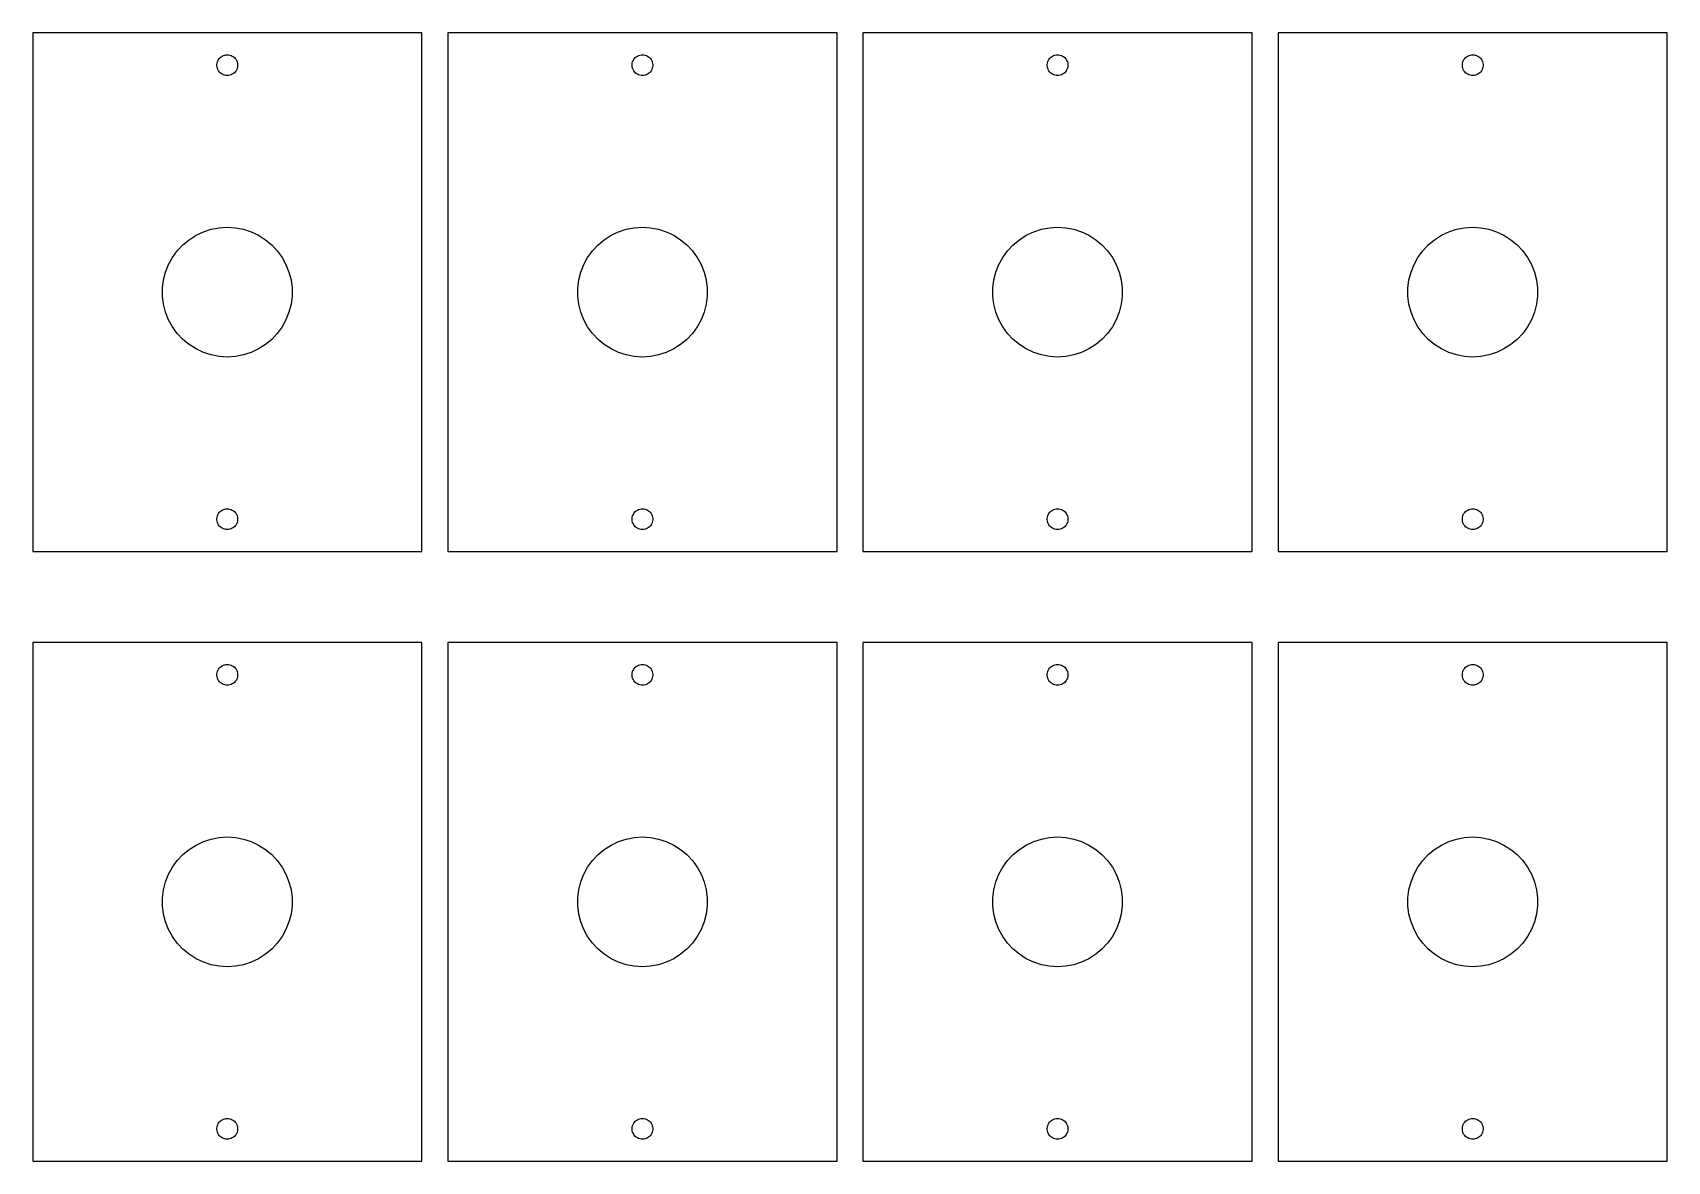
# Model space of a CAD drawing. Header units: metres. Extents: x -15 to 245, y -15 to 546.
# Drawn here: x 119.4 to 245.4, y 459.4 to 546.4 of the extents above; entities that cross this region are included whole.
import ezdxf

# ---------------------------------------------------------------- set-up
doc = ezdxf.new("R2010")
doc.units = ezdxf.units.M

msp = doc.modelspace()

# ---------------------------------------------------------------- linework, layer by layer
for p, q in [((149.4, 546.4), (119.4, 546.4)), ((119.4, 546.4), (119.4, 506.4)), ((149.4, 506.4), (149.4, 546.4)), ((181.4, 546.4), (151.4, 546.4)), ((151.4, 546.4), (151.4, 506.4)), ((181.4, 506.4), (181.4, 546.4)), ((213.4, 546.4), (183.4, 546.4)), ((183.4, 546.4), (183.4, 506.4)), ((213.4, 506.4), (213.4, 546.4)), ((245.4, 546.4), (215.4, 546.4)), ((215.4, 546.4), (215.4, 506.4)), ((245.4, 506.4), (245.4, 546.4)), ((133.676, 544.241), (133.725, 544.329)), ((133.725, 544.329), (133.784, 544.41)), ((133.784, 544.41), (133.852, 544.483)), ((133.852, 544.483), (133.93, 544.547)), ((133.93, 544.547), (134.015, 544.601)), ((134.015, 544.601), (134.105, 544.644)), ((134.105, 544.644), (134.201, 544.675)), ((134.201, 544.675), (134.3, 544.694)), ((134.3, 544.694), (134.4, 544.7)), ((134.4, 544.7), (134.5, 544.694)), ((134.5, 544.694), (134.599, 544.675)), ((134.599, 544.675), (134.694, 544.644)), ((134.694, 544.644), (134.785, 544.601)), ((134.785, 544.601), (134.87, 544.547)), ((134.87, 544.547), (134.948, 544.483)), ((134.948, 544.483), (135.016, 544.41)), ((135.016, 544.41), (135.075, 544.329)), ((135.075, 544.329), (135.124, 544.241)), ((165.676, 544.241), (165.725, 544.329)), ((165.725, 544.329), (165.784, 544.41)), ((165.784, 544.41), (165.852, 544.483)), ((165.852, 544.483), (165.93, 544.547)), ((165.93, 544.547), (166.015, 544.601)), ((166.015, 544.601), (166.105, 544.644)), ((166.105, 544.644), (166.201, 544.675)), ((166.201, 544.675), (166.3, 544.694)), ((166.3, 544.694), (166.4, 544.7)), ((166.4, 544.7), (166.5, 544.694)), ((166.5, 544.694), (166.599, 544.675)), ((166.599, 544.675), (166.694, 544.644)), ((166.694, 544.644), (166.785, 544.601)), ((166.785, 544.601), (166.87, 544.547)), ((166.87, 544.547), (166.948, 544.483)), ((166.948, 544.483), (167.016, 544.41)), ((167.016, 544.41), (167.075, 544.329)), ((167.075, 544.329), (167.124, 544.241)), ((197.676, 544.241), (197.725, 544.329)), ((197.725, 544.329), (197.784, 544.41)), ((197.784, 544.41), (197.852, 544.483)), ((197.852, 544.483), (197.93, 544.547)), ((197.93, 544.547), (198.015, 544.601)), ((198.015, 544.601), (198.105, 544.644)), ((198.105, 544.644), (198.201, 544.675)), ((198.201, 544.675), (198.3, 544.694)), ((198.3, 544.694), (198.4, 544.7)), ((198.4, 544.7), (198.5, 544.694)), ((198.5, 544.694), (198.599, 544.675)), ((198.599, 544.675), (198.694, 544.644)), ((198.694, 544.644), (198.785, 544.601)), ((198.785, 544.601), (198.87, 544.547)), ((198.87, 544.547), (198.948, 544.483)), ((198.948, 544.483), (199.016, 544.41)), ((199.016, 544.41), (199.075, 544.329)), ((199.075, 544.329), (199.124, 544.241)), ((229.676, 544.241), (229.725, 544.329)), ((229.725, 544.329), (229.784, 544.41)), ((229.784, 544.41), (229.852, 544.483)), ((229.852, 544.483), (229.93, 544.547)), ((229.93, 544.547), (230.015, 544.601)), ((230.015, 544.601), (230.105, 544.644)), ((230.105, 544.644), (230.201, 544.675)), ((230.201, 544.675), (230.3, 544.694)), ((230.3, 544.694), (230.4, 544.7)), ((230.4, 544.7), (230.5, 544.694)), ((230.5, 544.694), (230.599, 544.675)), ((230.599, 544.675), (230.694, 544.644)), ((230.694, 544.644), (230.785, 544.601)), ((230.785, 544.601), (230.87, 544.547)), ((230.87, 544.547), (230.948, 544.483)), ((230.948, 544.483), (231.016, 544.41)), ((231.016, 544.41), (231.075, 544.329)), ((231.075, 544.329), (231.124, 544.241)), ((133.602, 543.95), (133.614, 544.05)), ((133.602, 543.85), (133.602, 543.95)), ((133.614, 543.75), (133.602, 543.85)), ((133.614, 544.05), (133.639, 544.147)), ((133.639, 543.653), (133.614, 543.75)), ((133.639, 544.147), (133.676, 544.241)), ((133.676, 543.559), (133.639, 543.653)), ((133.725, 543.471), (133.676, 543.559)), ((133.784, 543.39), (133.725, 543.471)), ((133.852, 543.317), (133.784, 543.39)), ((133.93, 543.253), (133.852, 543.317)), ((134.015, 543.199), (133.93, 543.253)), ((134.105, 543.156), (134.015, 543.199)), ((134.201, 543.125), (134.105, 543.156)), ((134.3, 543.106), (134.201, 543.125)), ((134.4, 543.1), (134.3, 543.106)), ((134.5, 543.106), (134.4, 543.1)), ((134.599, 543.125), (134.5, 543.106)), ((134.694, 543.156), (134.599, 543.125)), ((134.785, 543.199), (134.694, 543.156)), ((134.87, 543.253), (134.785, 543.199)), ((134.948, 543.317), (134.87, 543.253)), ((135.016, 543.39), (134.948, 543.317)), ((135.075, 543.471), (135.016, 543.39)), ((135.124, 543.559), (135.075, 543.471)), ((135.124, 544.241), (135.161, 544.147)), ((135.161, 543.653), (135.124, 543.559)), ((135.161, 544.147), (135.186, 544.05)), ((135.186, 543.75), (135.161, 543.653)), ((135.186, 544.05), (135.198, 543.95)), ((135.198, 543.85), (135.186, 543.75)), ((135.198, 543.95), (135.198, 543.85)), ((165.602, 543.95), (165.614, 544.05)), ((165.602, 543.85), (165.602, 543.95)), ((165.614, 543.75), (165.602, 543.85)), ((165.614, 544.05), (165.639, 544.147)), ((165.639, 543.653), (165.614, 543.75)), ((165.639, 544.147), (165.676, 544.241)), ((165.676, 543.559), (165.639, 543.653)), ((165.725, 543.471), (165.676, 543.559)), ((165.784, 543.39), (165.725, 543.471)), ((165.852, 543.317), (165.784, 543.39)), ((165.93, 543.253), (165.852, 543.317)), ((166.015, 543.199), (165.93, 543.253)), ((166.105, 543.156), (166.015, 543.199)), ((166.201, 543.125), (166.105, 543.156)), ((166.3, 543.106), (166.201, 543.125)), ((166.4, 543.1), (166.3, 543.106)), ((166.5, 543.106), (166.4, 543.1)), ((166.599, 543.125), (166.5, 543.106)), ((166.694, 543.156), (166.599, 543.125)), ((166.785, 543.199), (166.694, 543.156)), ((166.87, 543.253), (166.785, 543.199)), ((166.948, 543.317), (166.87, 543.253)), ((167.016, 543.39), (166.948, 543.317)), ((167.075, 543.471), (167.016, 543.39)), ((167.124, 543.559), (167.075, 543.471)), ((167.124, 544.241), (167.161, 544.147)), ((167.161, 543.653), (167.124, 543.559)), ((167.161, 544.147), (167.186, 544.05)), ((167.186, 543.75), (167.161, 543.653)), ((167.186, 544.05), (167.198, 543.95)), ((167.198, 543.85), (167.186, 543.75)), ((167.198, 543.95), (167.198, 543.85)), ((197.602, 543.95), (197.614, 544.05)), ((197.602, 543.85), (197.602, 543.95)), ((197.614, 543.75), (197.602, 543.85)), ((197.614, 544.05), (197.639, 544.147)), ((197.639, 543.653), (197.614, 543.75)), ((197.639, 544.147), (197.676, 544.241)), ((197.676, 543.559), (197.639, 543.653)), ((197.725, 543.471), (197.676, 543.559)), ((197.784, 543.39), (197.725, 543.471)), ((197.852, 543.317), (197.784, 543.39)), ((197.93, 543.253), (197.852, 543.317)), ((198.015, 543.199), (197.93, 543.253)), ((198.105, 543.156), (198.015, 543.199)), ((198.201, 543.125), (198.105, 543.156)), ((198.3, 543.106), (198.201, 543.125)), ((198.4, 543.1), (198.3, 543.106)), ((198.5, 543.106), (198.4, 543.1)), ((198.599, 543.125), (198.5, 543.106)), ((198.694, 543.156), (198.599, 543.125)), ((198.785, 543.199), (198.694, 543.156)), ((198.87, 543.253), (198.785, 543.199)), ((198.948, 543.317), (198.87, 543.253)), ((199.016, 543.39), (198.948, 543.317)), ((199.075, 543.471), (199.016, 543.39)), ((199.124, 543.559), (199.075, 543.471)), ((199.124, 544.241), (199.161, 544.147)), ((199.161, 543.653), (199.124, 543.559)), ((199.161, 544.147), (199.186, 544.05)), ((199.186, 543.75), (199.161, 543.653)), ((199.186, 544.05), (199.198, 543.95)), ((199.198, 543.85), (199.186, 543.75)), ((199.198, 543.95), (199.198, 543.85)), ((229.602, 543.95), (229.614, 544.05)), ((229.602, 543.85), (229.602, 543.95)), ((229.614, 543.75), (229.602, 543.85)), ((229.614, 544.05), (229.639, 544.147)), ((229.639, 543.653), (229.614, 543.75)), ((229.639, 544.147), (229.676, 544.241)), ((229.676, 543.559), (229.639, 543.653)), ((229.725, 543.471), (229.676, 543.559)), ((229.784, 543.39), (229.725, 543.471)), ((229.852, 543.317), (229.784, 543.39)), ((229.93, 543.253), (229.852, 543.317)), ((230.015, 543.199), (229.93, 543.253)), ((230.105, 543.156), (230.015, 543.199)), ((230.201, 543.125), (230.105, 543.156)), ((230.3, 543.106), (230.201, 543.125)), ((230.4, 543.1), (230.3, 543.106)), ((230.5, 543.106), (230.4, 543.1)), ((230.599, 543.125), (230.5, 543.106)), ((230.694, 543.156), (230.599, 543.125)), ((230.785, 543.199), (230.694, 543.156)), ((230.87, 543.253), (230.785, 543.199)), ((230.948, 543.317), (230.87, 543.253)), ((231.016, 543.39), (230.948, 543.317)), ((231.075, 543.471), (231.016, 543.39)), ((231.124, 543.559), (231.075, 543.471)), ((231.124, 544.241), (231.161, 544.147)), ((231.161, 543.653), (231.124, 543.559)), ((231.161, 544.147), (231.186, 544.05)), ((231.186, 543.75), (231.161, 543.653)), ((231.186, 544.05), (231.198, 543.95)), ((231.198, 543.85), (231.186, 543.75)), ((231.198, 543.95), (231.198, 543.85)), ((131.461, 530.445), (131.991, 530.782)), ((131.991, 530.782), (132.559, 531.049)), ((132.559, 531.049), (133.157, 531.243)), ((133.157, 531.243), (133.773, 531.361)), ((133.773, 531.361), (134.4, 531.4)), ((134.4, 531.4), (135.027, 531.361)), ((135.027, 531.361), (135.643, 531.243)), ((135.643, 531.243), (136.241, 531.049)), ((136.241, 531.049), (136.809, 530.782)), ((136.809, 530.782), (137.339, 530.445)), ((163.461, 530.445), (163.991, 530.782)), ((163.991, 530.782), (164.559, 531.049)), ((164.559, 531.049), (165.157, 531.243)), ((165.157, 531.243), (165.773, 531.361)), ((165.773, 531.361), (166.4, 531.4)), ((166.4, 531.4), (167.027, 531.361)), ((167.027, 531.361), (167.643, 531.243)), ((167.643, 531.243), (168.241, 531.049)), ((168.241, 531.049), (168.809, 530.782)), ((168.809, 530.782), (169.339, 530.445)), ((195.461, 530.445), (195.991, 530.782)), ((195.991, 530.782), (196.559, 531.049)), ((196.559, 531.049), (197.157, 531.243)), ((197.157, 531.243), (197.773, 531.361)), ((197.773, 531.361), (198.4, 531.4)), ((198.4, 531.4), (199.027, 531.361)), ((199.027, 531.361), (199.643, 531.243)), ((199.643, 531.243), (200.241, 531.049)), ((200.241, 531.049), (200.809, 530.782)), ((200.809, 530.782), (201.339, 530.445)), ((227.461, 530.445), (227.991, 530.782)), ((227.991, 530.782), (228.559, 531.049)), ((228.559, 531.049), (229.157, 531.243)), ((229.157, 531.243), (229.773, 531.361)), ((229.773, 531.361), (230.4, 531.4)), ((230.4, 531.4), (231.027, 531.361)), ((231.027, 531.361), (231.643, 531.243)), ((231.643, 531.243), (232.241, 531.049)), ((232.241, 531.049), (232.809, 530.782)), ((232.809, 530.782), (233.339, 530.445)), ((130.178, 529.079), (130.547, 529.587)), ((130.547, 529.587), (130.977, 530.045)), ((130.977, 530.045), (131.461, 530.445)), ((137.339, 530.445), (137.823, 530.045)), ((137.823, 530.045), (138.253, 529.587)), ((138.253, 529.587), (138.622, 529.079)), ((162.178, 529.079), (162.547, 529.587)), ((162.547, 529.587), (162.977, 530.045)), ((162.977, 530.045), (163.461, 530.445)), ((169.339, 530.445), (169.823, 530.045)), ((169.823, 530.045), (170.253, 529.587)), ((170.253, 529.587), (170.622, 529.079)), ((194.178, 529.079), (194.547, 529.587)), ((194.547, 529.587), (194.977, 530.045)), ((194.977, 530.045), (195.461, 530.445)), ((201.339, 530.445), (201.823, 530.045)), ((201.823, 530.045), (202.253, 529.587)), ((202.253, 529.587), (202.622, 529.079)), ((226.178, 529.079), (226.547, 529.587)), ((226.547, 529.587), (226.977, 530.045)), ((226.977, 530.045), (227.461, 530.445)), ((233.339, 530.445), (233.823, 530.045)), ((233.823, 530.045), (234.253, 529.587)), ((234.253, 529.587), (234.622, 529.079)), ((129.489, 527.337), (129.645, 527.945)), ((129.645, 527.945), (129.876, 528.529)), ((129.876, 528.529), (130.178, 529.079)), ((138.622, 529.079), (138.924, 528.529)), ((138.924, 528.529), (139.155, 527.945)), ((139.155, 527.945), (139.311, 527.337)), ((161.489, 527.337), (161.645, 527.945)), ((161.645, 527.945), (161.876, 528.529)), ((161.876, 528.529), (162.178, 529.079)), ((170.622, 529.079), (170.924, 528.529)), ((170.924, 528.529), (171.155, 527.945)), ((171.155, 527.945), (171.311, 527.337)), ((193.489, 527.337), (193.645, 527.945)), ((193.645, 527.945), (193.876, 528.529)), ((193.876, 528.529), (194.178, 529.079)), ((202.622, 529.079), (202.924, 528.529)), ((202.924, 528.529), (203.155, 527.945)), ((203.155, 527.945), (203.311, 527.337)), ((225.489, 527.337), (225.645, 527.945)), ((225.645, 527.945), (225.876, 528.529)), ((225.876, 528.529), (226.178, 529.079)), ((234.622, 529.079), (234.924, 528.529)), ((234.924, 528.529), (235.155, 527.945)), ((235.155, 527.945), (235.311, 527.337)), ((129.41, 526.714), (129.489, 527.337)), ((129.41, 526.086), (129.41, 526.714)), ((139.311, 527.337), (139.39, 526.714)), ((139.39, 526.714), (139.39, 526.086)), ((161.41, 526.714), (161.489, 527.337)), ((161.41, 526.086), (161.41, 526.714)), ((171.311, 527.337), (171.39, 526.714)), ((171.39, 526.714), (171.39, 526.086)), ((193.41, 526.714), (193.489, 527.337)), ((193.41, 526.086), (193.41, 526.714)), ((203.311, 527.337), (203.39, 526.714)), ((203.39, 526.714), (203.39, 526.086)), ((225.41, 526.714), (225.489, 527.337)), ((225.41, 526.086), (225.41, 526.714)), ((235.311, 527.337), (235.39, 526.714)), ((235.39, 526.714), (235.39, 526.086)), ((129.489, 525.463), (129.41, 526.086)), ((129.645, 524.855), (129.489, 525.463)), ((139.311, 525.463), (139.155, 524.855)), ((139.39, 526.086), (139.311, 525.463)), ((161.489, 525.463), (161.41, 526.086)), ((161.645, 524.855), (161.489, 525.463)), ((171.311, 525.463), (171.155, 524.855)), ((171.39, 526.086), (171.311, 525.463)), ((193.489, 525.463), (193.41, 526.086)), ((193.645, 524.855), (193.489, 525.463)), ((203.311, 525.463), (203.155, 524.855)), ((203.39, 526.086), (203.311, 525.463)), ((225.489, 525.463), (225.41, 526.086)), ((225.645, 524.855), (225.489, 525.463)), ((235.311, 525.463), (235.155, 524.855)), ((235.39, 526.086), (235.311, 525.463)), ((129.876, 524.271), (129.645, 524.855)), ((130.178, 523.721), (129.876, 524.271)), ((138.924, 524.271), (138.622, 523.721)), ((139.155, 524.855), (138.924, 524.271)), ((161.876, 524.271), (161.645, 524.855)), ((162.178, 523.721), (161.876, 524.271)), ((170.924, 524.271), (170.622, 523.721)), ((171.155, 524.855), (170.924, 524.271)), ((193.876, 524.271), (193.645, 524.855)), ((194.178, 523.721), (193.876, 524.271)), ((202.924, 524.271), (202.622, 523.721)), ((203.155, 524.855), (202.924, 524.271)), ((225.876, 524.271), (225.645, 524.855)), ((226.178, 523.721), (225.876, 524.271)), ((234.924, 524.271), (234.622, 523.721)), ((235.155, 524.855), (234.924, 524.271)), ((130.547, 523.213), (130.178, 523.721)), ((130.977, 522.755), (130.547, 523.213)), ((138.253, 523.213), (137.823, 522.755)), ((138.622, 523.721), (138.253, 523.213)), ((162.547, 523.213), (162.178, 523.721)), ((162.977, 522.755), (162.547, 523.213)), ((170.253, 523.213), (169.823, 522.755)), ((170.622, 523.721), (170.253, 523.213)), ((194.547, 523.213), (194.178, 523.721)), ((194.977, 522.755), (194.547, 523.213)), ((202.253, 523.213), (201.823, 522.755)), ((202.622, 523.721), (202.253, 523.213)), ((226.547, 523.213), (226.178, 523.721)), ((226.977, 522.755), (226.547, 523.213)), ((234.253, 523.213), (233.823, 522.755)), ((234.622, 523.721), (234.253, 523.213)), ((131.461, 522.355), (130.977, 522.755)), ((131.991, 522.018), (131.461, 522.355)), ((132.559, 521.751), (131.991, 522.018)), ((133.157, 521.557), (132.559, 521.751)), ((136.241, 521.751), (135.643, 521.557)), ((136.809, 522.018), (136.241, 521.751)), ((137.339, 522.355), (136.809, 522.018)), ((137.823, 522.755), (137.339, 522.355)), ((163.461, 522.355), (162.977, 522.755)), ((163.991, 522.018), (163.461, 522.355)), ((164.559, 521.751), (163.991, 522.018)), ((165.157, 521.557), (164.559, 521.751)), ((168.241, 521.751), (167.643, 521.557)), ((168.809, 522.018), (168.241, 521.751)), ((169.339, 522.355), (168.809, 522.018)), ((169.823, 522.755), (169.339, 522.355)), ((195.461, 522.355), (194.977, 522.755)), ((195.991, 522.018), (195.461, 522.355)), ((196.559, 521.751), (195.991, 522.018)), ((197.157, 521.557), (196.559, 521.751)), ((200.241, 521.751), (199.643, 521.557)), ((200.809, 522.018), (200.241, 521.751)), ((201.339, 522.355), (200.809, 522.018)), ((201.823, 522.755), (201.339, 522.355)), ((227.461, 522.355), (226.977, 522.755)), ((227.991, 522.018), (227.461, 522.355)), ((228.559, 521.751), (227.991, 522.018)), ((229.157, 521.557), (228.559, 521.751)), ((232.241, 521.751), (231.643, 521.557)), ((232.809, 522.018), (232.241, 521.751)), ((233.339, 522.355), (232.809, 522.018)), ((233.823, 522.755), (233.339, 522.355)), ((133.773, 521.439), (133.157, 521.557)), ((134.4, 521.4), (133.773, 521.439)), ((135.027, 521.439), (134.4, 521.4)), ((135.643, 521.557), (135.027, 521.439)), ((165.773, 521.439), (165.157, 521.557)), ((166.4, 521.4), (165.773, 521.439)), ((167.027, 521.439), (166.4, 521.4)), ((167.643, 521.557), (167.027, 521.439)), ((197.773, 521.439), (197.157, 521.557)), ((198.4, 521.4), (197.773, 521.439)), ((199.027, 521.439), (198.4, 521.4)), ((199.643, 521.557), (199.027, 521.439)), ((229.773, 521.439), (229.157, 521.557)), ((230.4, 521.4), (229.773, 521.439)), ((231.027, 521.439), (230.4, 521.4)), ((231.643, 521.557), (231.027, 521.439)), ((133.602, 508.95), (133.614, 509.05)), ((133.614, 509.05), (133.639, 509.147)), ((133.639, 509.147), (133.676, 509.241)), ((133.676, 509.241), (133.725, 509.329)), ((133.725, 509.329), (133.784, 509.41)), ((133.784, 509.41), (133.852, 509.483)), ((133.852, 509.483), (133.93, 509.547)), ((133.93, 509.547), (134.015, 509.601)), ((134.015, 509.601), (134.105, 509.644)), ((134.105, 509.644), (134.201, 509.675)), ((134.201, 509.675), (134.3, 509.694)), ((134.3, 509.694), (134.4, 509.7)), ((134.4, 509.7), (134.5, 509.694)), ((134.5, 509.694), (134.599, 509.675)), ((134.599, 509.675), (134.694, 509.644)), ((134.694, 509.644), (134.785, 509.601)), ((134.785, 509.601), (134.87, 509.547)), ((134.87, 509.547), (134.948, 509.483)), ((134.948, 509.483), (135.016, 509.41)), ((135.016, 509.41), (135.075, 509.329)), ((135.075, 509.329), (135.124, 509.241)), ((135.124, 509.241), (135.161, 509.147)), ((135.161, 509.147), (135.186, 509.05)), ((135.186, 509.05), (135.198, 508.95)), ((165.602, 508.95), (165.614, 509.05)), ((165.614, 509.05), (165.639, 509.147)), ((165.639, 509.147), (165.676, 509.241)), ((165.676, 509.241), (165.725, 509.329)), ((165.725, 509.329), (165.784, 509.41)), ((165.784, 509.41), (165.852, 509.483)), ((165.852, 509.483), (165.93, 509.547)), ((165.93, 509.547), (166.015, 509.601)), ((166.015, 509.601), (166.105, 509.644)), ((166.105, 509.644), (166.201, 509.675)), ((166.201, 509.675), (166.3, 509.694)), ((166.3, 509.694), (166.4, 509.7)), ((166.4, 509.7), (166.5, 509.694)), ((166.5, 509.694), (166.599, 509.675)), ((166.599, 509.675), (166.694, 509.644)), ((166.694, 509.644), (166.785, 509.601)), ((166.785, 509.601), (166.87, 509.547)), ((166.87, 509.547), (166.948, 509.483)), ((166.948, 509.483), (167.016, 509.41)), ((167.016, 509.41), (167.075, 509.329)), ((167.075, 509.329), (167.124, 509.241)), ((167.124, 509.241), (167.161, 509.147)), ((167.161, 509.147), (167.186, 509.05)), ((167.186, 509.05), (167.198, 508.95)), ((197.602, 508.95), (197.614, 509.05)), ((197.614, 509.05), (197.639, 509.147)), ((197.639, 509.147), (197.676, 509.241)), ((197.676, 509.241), (197.725, 509.329)), ((197.725, 509.329), (197.784, 509.41)), ((197.784, 509.41), (197.852, 509.483)), ((197.852, 509.483), (197.93, 509.547)), ((197.93, 509.547), (198.015, 509.601)), ((198.015, 509.601), (198.105, 509.644)), ((198.105, 509.644), (198.201, 509.675)), ((198.201, 509.675), (198.3, 509.694)), ((198.3, 509.694), (198.4, 509.7)), ((198.4, 509.7), (198.5, 509.694)), ((198.5, 509.694), (198.599, 509.675)), ((198.599, 509.675), (198.694, 509.644)), ((198.694, 509.644), (198.785, 509.601)), ((198.785, 509.601), (198.87, 509.547)), ((198.87, 509.547), (198.948, 509.483)), ((198.948, 509.483), (199.016, 509.41)), ((199.016, 509.41), (199.075, 509.329)), ((199.075, 509.329), (199.124, 509.241)), ((199.124, 509.241), (199.161, 509.147)), ((199.161, 509.147), (199.186, 509.05)), ((199.186, 509.05), (199.198, 508.95)), ((229.602, 508.95), (229.614, 509.05)), ((229.614, 509.05), (229.639, 509.147)), ((229.639, 509.147), (229.676, 509.241)), ((229.676, 509.241), (229.725, 509.329)), ((229.725, 509.329), (229.784, 509.41)), ((229.784, 509.41), (229.852, 509.483)), ((229.852, 509.483), (229.93, 509.547)), ((229.93, 509.547), (230.015, 509.601)), ((230.015, 509.601), (230.105, 509.644)), ((230.105, 509.644), (230.201, 509.675)), ((230.201, 509.675), (230.3, 509.694)), ((230.3, 509.694), (230.4, 509.7)), ((230.4, 509.7), (230.5, 509.694)), ((230.5, 509.694), (230.599, 509.675)), ((230.599, 509.675), (230.694, 509.644)), ((230.694, 509.644), (230.785, 509.601)), ((230.785, 509.601), (230.87, 509.547)), ((230.87, 509.547), (230.948, 509.483)), ((230.948, 509.483), (231.016, 509.41)), ((231.016, 509.41), (231.075, 509.329)), ((231.075, 509.329), (231.124, 509.241)), ((231.124, 509.241), (231.161, 509.147)), ((231.161, 509.147), (231.186, 509.05)), ((231.186, 509.05), (231.198, 508.95)), ((133.602, 508.85), (133.602, 508.95)), ((133.614, 508.75), (133.602, 508.85)), ((133.639, 508.653), (133.614, 508.75)), ((133.676, 508.559), (133.639, 508.653)), ((133.725, 508.471), (133.676, 508.559)), ((133.784, 508.39), (133.725, 508.471)), ((133.852, 508.317), (133.784, 508.39)), ((133.93, 508.253), (133.852, 508.317)), ((134.015, 508.199), (133.93, 508.253)), ((134.105, 508.156), (134.015, 508.199)), ((134.201, 508.125), (134.105, 508.156)), ((134.3, 508.106), (134.201, 508.125)), ((134.4, 508.1), (134.3, 508.106)), ((134.5, 508.106), (134.4, 508.1)), ((134.599, 508.125), (134.5, 508.106)), ((134.694, 508.156), (134.599, 508.125)), ((134.785, 508.199), (134.694, 508.156)), ((134.87, 508.253), (134.785, 508.199)), ((134.948, 508.317), (134.87, 508.253)), ((135.016, 508.39), (134.948, 508.317)), ((135.075, 508.471), (135.016, 508.39)), ((135.124, 508.559), (135.075, 508.471)), ((135.161, 508.653), (135.124, 508.559)), ((135.186, 508.75), (135.161, 508.653)), ((135.198, 508.85), (135.186, 508.75)), ((135.198, 508.95), (135.198, 508.85)), ((165.602, 508.85), (165.602, 508.95)), ((165.614, 508.75), (165.602, 508.85)), ((165.639, 508.653), (165.614, 508.75)), ((165.676, 508.559), (165.639, 508.653)), ((165.725, 508.471), (165.676, 508.559)), ((165.784, 508.39), (165.725, 508.471)), ((165.852, 508.317), (165.784, 508.39)), ((165.93, 508.253), (165.852, 508.317)), ((166.015, 508.199), (165.93, 508.253)), ((166.105, 508.156), (166.015, 508.199)), ((166.201, 508.125), (166.105, 508.156)), ((166.3, 508.106), (166.201, 508.125)), ((166.4, 508.1), (166.3, 508.106)), ((166.5, 508.106), (166.4, 508.1)), ((166.599, 508.125), (166.5, 508.106)), ((166.694, 508.156), (166.599, 508.125)), ((166.785, 508.199), (166.694, 508.156)), ((166.87, 508.253), (166.785, 508.199)), ((166.948, 508.317), (166.87, 508.253)), ((167.016, 508.39), (166.948, 508.317)), ((167.075, 508.471), (167.016, 508.39)), ((167.124, 508.559), (167.075, 508.471)), ((167.161, 508.653), (167.124, 508.559)), ((167.186, 508.75), (167.161, 508.653)), ((167.198, 508.85), (167.186, 508.75)), ((167.198, 508.95), (167.198, 508.85)), ((197.602, 508.85), (197.602, 508.95)), ((197.614, 508.75), (197.602, 508.85)), ((197.639, 508.653), (197.614, 508.75)), ((197.676, 508.559), (197.639, 508.653)), ((197.725, 508.471), (197.676, 508.559)), ((197.784, 508.39), (197.725, 508.471)), ((197.852, 508.317), (197.784, 508.39)), ((197.93, 508.253), (197.852, 508.317)), ((198.015, 508.199), (197.93, 508.253)), ((198.105, 508.156), (198.015, 508.199)), ((198.201, 508.125), (198.105, 508.156)), ((198.3, 508.106), (198.201, 508.125)), ((198.4, 508.1), (198.3, 508.106)), ((198.5, 508.106), (198.4, 508.1)), ((198.599, 508.125), (198.5, 508.106)), ((198.694, 508.156), (198.599, 508.125)), ((198.785, 508.199), (198.694, 508.156)), ((198.87, 508.253), (198.785, 508.199)), ((198.948, 508.317), (198.87, 508.253)), ((199.016, 508.39), (198.948, 508.317)), ((199.075, 508.471), (199.016, 508.39)), ((199.124, 508.559), (199.075, 508.471)), ((199.161, 508.653), (199.124, 508.559)), ((199.186, 508.75), (199.161, 508.653)), ((199.198, 508.85), (199.186, 508.75)), ((199.198, 508.95), (199.198, 508.85)), ((229.602, 508.85), (229.602, 508.95)), ((229.614, 508.75), (229.602, 508.85)), ((229.639, 508.653), (229.614, 508.75)), ((229.676, 508.559), (229.639, 508.653)), ((229.725, 508.471), (229.676, 508.559)), ((229.784, 508.39), (229.725, 508.471)), ((229.852, 508.317), (229.784, 508.39)), ((229.93, 508.253), (229.852, 508.317)), ((230.015, 508.199), (229.93, 508.253)), ((230.105, 508.156), (230.015, 508.199)), ((230.201, 508.125), (230.105, 508.156)), ((230.3, 508.106), (230.201, 508.125)), ((230.4, 508.1), (230.3, 508.106)), ((230.5, 508.106), (230.4, 508.1)), ((230.599, 508.125), (230.5, 508.106)), ((230.694, 508.156), (230.599, 508.125)), ((230.785, 508.199), (230.694, 508.156)), ((230.87, 508.253), (230.785, 508.199)), ((230.948, 508.317), (230.87, 508.253)), ((231.016, 508.39), (230.948, 508.317)), ((231.075, 508.471), (231.016, 508.39)), ((231.124, 508.559), (231.075, 508.471)), ((231.161, 508.653), (231.124, 508.559)), ((231.186, 508.75), (231.161, 508.653)), ((231.198, 508.85), (231.186, 508.75)), ((231.198, 508.95), (231.198, 508.85)), ((119.4, 506.4), (149.4, 506.4)), ((151.4, 506.4), (181.4, 506.4)), ((183.4, 506.4), (213.4, 506.4)), ((215.4, 506.4), (245.4, 506.4)), ((149.4, 499.4), (119.4, 499.4)), ((119.4, 499.4), (119.4, 459.4)), ((149.4, 459.4), (149.4, 499.4)), ((181.4, 499.4), (151.4, 499.4)), ((151.4, 499.4), (151.4, 459.4)), ((181.4, 459.4), (181.4, 499.4)), ((213.4, 499.4), (183.4, 499.4)), ((183.4, 499.4), (183.4, 459.4)), ((213.4, 459.4), (213.4, 499.4)), ((245.4, 499.4), (215.4, 499.4)), ((215.4, 499.4), (215.4, 459.4)), ((245.4, 459.4), (245.4, 499.4)), ((134.3, 497.694), (134.4, 497.7)), ((134.4, 497.7), (134.5, 497.694)), ((166.3, 497.694), (166.4, 497.7)), ((166.4, 497.7), (166.5, 497.694)), ((198.3, 497.694), (198.4, 497.7)), ((198.4, 497.7), (198.5, 497.694)), ((230.3, 497.694), (230.4, 497.7)), ((230.4, 497.7), (230.5, 497.694)), ((133.602, 496.95), (133.614, 497.05)), ((133.602, 496.85), (133.602, 496.95)), ((133.614, 496.75), (133.602, 496.85)), ((133.614, 497.05), (133.639, 497.147)), ((133.639, 496.653), (133.614, 496.75)), ((133.639, 497.147), (133.676, 497.241)), ((133.676, 496.559), (133.639, 496.653)), ((133.676, 497.241), (133.725, 497.329)), ((133.725, 496.471), (133.676, 496.559)), ((133.725, 497.329), (133.784, 497.41)), ((133.784, 496.39), (133.725, 496.471)), ((133.784, 497.41), (133.852, 497.483)), ((133.852, 497.483), (133.93, 497.547)), ((133.93, 497.547), (134.015, 497.601)), ((134.015, 497.601), (134.105, 497.644)), ((134.105, 497.644), (134.201, 497.675)), ((134.201, 497.675), (134.3, 497.694)), ((134.5, 497.694), (134.599, 497.675)), ((134.599, 497.675), (134.694, 497.644)), ((134.694, 497.644), (134.785, 497.601)), ((134.785, 497.601), (134.87, 497.547)), ((134.87, 497.547), (134.948, 497.483)), ((134.948, 497.483), (135.016, 497.41)), ((135.016, 497.41), (135.075, 497.329)), ((135.075, 496.471), (135.016, 496.39)), ((135.075, 497.329), (135.124, 497.241)), ((135.124, 496.559), (135.075, 496.471)), ((135.124, 497.241), (135.161, 497.147)), ((135.161, 496.653), (135.124, 496.559)), ((135.161, 497.147), (135.186, 497.05)), ((135.186, 496.75), (135.161, 496.653)), ((135.186, 497.05), (135.198, 496.95)), ((135.198, 496.85), (135.186, 496.75)), ((135.198, 496.95), (135.198, 496.85)), ((165.602, 496.95), (165.614, 497.05)), ((165.602, 496.85), (165.602, 496.95)), ((165.614, 496.75), (165.602, 496.85)), ((165.614, 497.05), (165.639, 497.147)), ((165.639, 496.653), (165.614, 496.75)), ((165.639, 497.147), (165.676, 497.241)), ((165.676, 496.559), (165.639, 496.653)), ((165.676, 497.241), (165.725, 497.329)), ((165.725, 496.471), (165.676, 496.559)), ((165.725, 497.329), (165.784, 497.41)), ((165.784, 496.39), (165.725, 496.471)), ((165.784, 497.41), (165.852, 497.483)), ((165.852, 497.483), (165.93, 497.547)), ((165.93, 497.547), (166.015, 497.601)), ((166.015, 497.601), (166.105, 497.644)), ((166.105, 497.644), (166.201, 497.675)), ((166.201, 497.675), (166.3, 497.694)), ((166.5, 497.694), (166.599, 497.675)), ((166.599, 497.675), (166.694, 497.644)), ((166.694, 497.644), (166.785, 497.601)), ((166.785, 497.601), (166.87, 497.547)), ((166.87, 497.547), (166.948, 497.483)), ((166.948, 497.483), (167.016, 497.41)), ((167.016, 497.41), (167.075, 497.329)), ((167.075, 496.471), (167.016, 496.39)), ((167.075, 497.329), (167.124, 497.241)), ((167.124, 496.559), (167.075, 496.471)), ((167.124, 497.241), (167.161, 497.147)), ((167.161, 496.653), (167.124, 496.559)), ((167.161, 497.147), (167.186, 497.05)), ((167.186, 496.75), (167.161, 496.653)), ((167.186, 497.05), (167.198, 496.95)), ((167.198, 496.85), (167.186, 496.75)), ((167.198, 496.95), (167.198, 496.85)), ((197.602, 496.95), (197.614, 497.05)), ((197.602, 496.85), (197.602, 496.95)), ((197.614, 496.75), (197.602, 496.85)), ((197.614, 497.05), (197.639, 497.147)), ((197.639, 496.653), (197.614, 496.75)), ((197.639, 497.147), (197.676, 497.241)), ((197.676, 496.559), (197.639, 496.653)), ((197.676, 497.241), (197.725, 497.329)), ((197.725, 496.471), (197.676, 496.559)), ((197.725, 497.329), (197.784, 497.41)), ((197.784, 496.39), (197.725, 496.471)), ((197.784, 497.41), (197.852, 497.483)), ((197.852, 497.483), (197.93, 497.547)), ((197.93, 497.547), (198.015, 497.601)), ((198.015, 497.601), (198.105, 497.644)), ((198.105, 497.644), (198.201, 497.675)), ((198.201, 497.675), (198.3, 497.694)), ((198.5, 497.694), (198.599, 497.675)), ((198.599, 497.675), (198.694, 497.644)), ((198.694, 497.644), (198.785, 497.601)), ((198.785, 497.601), (198.87, 497.547)), ((198.87, 497.547), (198.948, 497.483)), ((198.948, 497.483), (199.016, 497.41)), ((199.016, 497.41), (199.075, 497.329)), ((199.075, 496.471), (199.016, 496.39)), ((199.075, 497.329), (199.124, 497.241)), ((199.124, 496.559), (199.075, 496.471)), ((199.124, 497.241), (199.161, 497.147)), ((199.161, 496.653), (199.124, 496.559)), ((199.161, 497.147), (199.186, 497.05)), ((199.186, 496.75), (199.161, 496.653)), ((199.186, 497.05), (199.198, 496.95)), ((199.198, 496.85), (199.186, 496.75)), ((199.198, 496.95), (199.198, 496.85)), ((229.602, 496.95), (229.614, 497.05)), ((229.602, 496.85), (229.602, 496.95)), ((229.614, 496.75), (229.602, 496.85)), ((229.614, 497.05), (229.639, 497.147)), ((229.639, 496.653), (229.614, 496.75)), ((229.639, 497.147), (229.676, 497.241)), ((229.676, 496.559), (229.639, 496.653)), ((229.676, 497.241), (229.725, 497.329)), ((229.725, 496.471), (229.676, 496.559)), ((229.725, 497.329), (229.784, 497.41)), ((229.784, 496.39), (229.725, 496.471)), ((229.784, 497.41), (229.852, 497.483)), ((229.852, 497.483), (229.93, 497.547)), ((229.93, 497.547), (230.015, 497.601)), ((230.015, 497.601), (230.105, 497.644)), ((230.105, 497.644), (230.201, 497.675)), ((230.201, 497.675), (230.3, 497.694)), ((230.5, 497.694), (230.599, 497.675)), ((230.599, 497.675), (230.694, 497.644)), ((230.694, 497.644), (230.785, 497.601)), ((230.785, 497.601), (230.87, 497.547)), ((230.87, 497.547), (230.948, 497.483)), ((230.948, 497.483), (231.016, 497.41)), ((231.016, 497.41), (231.075, 497.329)), ((231.075, 496.471), (231.016, 496.39)), ((231.075, 497.329), (231.124, 497.241)), ((231.124, 496.559), (231.075, 496.471)), ((231.124, 497.241), (231.161, 497.147)), ((231.161, 496.653), (231.124, 496.559)), ((231.161, 497.147), (231.186, 497.05)), ((231.186, 496.75), (231.161, 496.653)), ((231.186, 497.05), (231.198, 496.95)), ((231.198, 496.85), (231.186, 496.75)), ((231.198, 496.95), (231.198, 496.85)), ((133.852, 496.317), (133.784, 496.39)), ((133.93, 496.253), (133.852, 496.317)), ((134.015, 496.199), (133.93, 496.253)), ((134.105, 496.156), (134.015, 496.199)), ((134.201, 496.125), (134.105, 496.156)), ((134.3, 496.106), (134.201, 496.125)), ((134.4, 496.1), (134.3, 496.106)), ((134.5, 496.106), (134.4, 496.1)), ((134.599, 496.125), (134.5, 496.106)), ((134.694, 496.156), (134.599, 496.125)), ((134.785, 496.199), (134.694, 496.156)), ((134.87, 496.253), (134.785, 496.199)), ((134.948, 496.317), (134.87, 496.253)), ((135.016, 496.39), (134.948, 496.317)), ((165.852, 496.317), (165.784, 496.39)), ((165.93, 496.253), (165.852, 496.317)), ((166.015, 496.199), (165.93, 496.253)), ((166.105, 496.156), (166.015, 496.199)), ((166.201, 496.125), (166.105, 496.156)), ((166.3, 496.106), (166.201, 496.125)), ((166.4, 496.1), (166.3, 496.106)), ((166.5, 496.106), (166.4, 496.1)), ((166.599, 496.125), (166.5, 496.106)), ((166.694, 496.156), (166.599, 496.125)), ((166.785, 496.199), (166.694, 496.156)), ((166.87, 496.253), (166.785, 496.199)), ((166.948, 496.317), (166.87, 496.253)), ((167.016, 496.39), (166.948, 496.317)), ((197.852, 496.317), (197.784, 496.39)), ((197.93, 496.253), (197.852, 496.317)), ((198.015, 496.199), (197.93, 496.253)), ((198.105, 496.156), (198.015, 496.199)), ((198.201, 496.125), (198.105, 496.156)), ((198.3, 496.106), (198.201, 496.125)), ((198.4, 496.1), (198.3, 496.106)), ((198.5, 496.106), (198.4, 496.1)), ((198.599, 496.125), (198.5, 496.106)), ((198.694, 496.156), (198.599, 496.125)), ((198.785, 496.199), (198.694, 496.156)), ((198.87, 496.253), (198.785, 496.199)), ((198.948, 496.317), (198.87, 496.253)), ((199.016, 496.39), (198.948, 496.317)), ((229.852, 496.317), (229.784, 496.39)), ((229.93, 496.253), (229.852, 496.317)), ((230.015, 496.199), (229.93, 496.253)), ((230.105, 496.156), (230.015, 496.199)), ((230.201, 496.125), (230.105, 496.156)), ((230.3, 496.106), (230.201, 496.125)), ((230.4, 496.1), (230.3, 496.106)), ((230.5, 496.106), (230.4, 496.1)), ((230.599, 496.125), (230.5, 496.106)), ((230.694, 496.156), (230.599, 496.125)), ((230.785, 496.199), (230.694, 496.156)), ((230.87, 496.253), (230.785, 496.199)), ((230.948, 496.317), (230.87, 496.253)), ((231.016, 496.39), (230.948, 496.317)), ((131.991, 483.782), (132.559, 484.049)), ((132.559, 484.049), (133.157, 484.243)), ((133.157, 484.243), (133.773, 484.361)), ((133.773, 484.361), (134.4, 484.4)), ((134.4, 484.4), (135.027, 484.361)), ((135.027, 484.361), (135.643, 484.243)), ((135.643, 484.243), (136.241, 484.049)), ((136.241, 484.049), (136.809, 483.782)), ((163.991, 483.782), (164.559, 484.049)), ((164.559, 484.049), (165.157, 484.243)), ((165.157, 484.243), (165.773, 484.361)), ((165.773, 484.361), (166.4, 484.4)), ((166.4, 484.4), (167.027, 484.361)), ((167.027, 484.361), (167.643, 484.243)), ((167.643, 484.243), (168.241, 484.049)), ((168.241, 484.049), (168.809, 483.782)), ((195.991, 483.782), (196.559, 484.049)), ((196.559, 484.049), (197.157, 484.243)), ((197.157, 484.243), (197.773, 484.361)), ((197.773, 484.361), (198.4, 484.4)), ((198.4, 484.4), (199.027, 484.361)), ((199.027, 484.361), (199.643, 484.243)), ((199.643, 484.243), (200.241, 484.049)), ((200.241, 484.049), (200.809, 483.782)), ((227.991, 483.782), (228.559, 484.049)), ((228.559, 484.049), (229.157, 484.243)), ((229.157, 484.243), (229.773, 484.361)), ((229.773, 484.361), (230.4, 484.4)), ((230.4, 484.4), (231.027, 484.361)), ((231.027, 484.361), (231.643, 484.243)), ((231.643, 484.243), (232.241, 484.049)), ((232.241, 484.049), (232.809, 483.782)), ((130.178, 482.079), (130.547, 482.587)), ((130.547, 482.587), (130.977, 483.045)), ((130.977, 483.045), (131.461, 483.445)), ((131.461, 483.445), (131.991, 483.782)), ((136.809, 483.782), (137.339, 483.445)), ((137.339, 483.445), (137.823, 483.045)), ((137.823, 483.045), (138.253, 482.587)), ((138.253, 482.587), (138.622, 482.079)), ((162.178, 482.079), (162.547, 482.587)), ((162.547, 482.587), (162.977, 483.045)), ((162.977, 483.045), (163.461, 483.445)), ((163.461, 483.445), (163.991, 483.782)), ((168.809, 483.782), (169.339, 483.445)), ((169.339, 483.445), (169.823, 483.045)), ((169.823, 483.045), (170.253, 482.587)), ((170.253, 482.587), (170.622, 482.079)), ((194.178, 482.079), (194.547, 482.587)), ((194.547, 482.587), (194.977, 483.045)), ((194.977, 483.045), (195.461, 483.445)), ((195.461, 483.445), (195.991, 483.782)), ((200.809, 483.782), (201.339, 483.445)), ((201.339, 483.445), (201.823, 483.045)), ((201.823, 483.045), (202.253, 482.587)), ((202.253, 482.587), (202.622, 482.079)), ((226.178, 482.079), (226.547, 482.587)), ((226.547, 482.587), (226.977, 483.045)), ((226.977, 483.045), (227.461, 483.445)), ((227.461, 483.445), (227.991, 483.782)), ((232.809, 483.782), (233.339, 483.445)), ((233.339, 483.445), (233.823, 483.045)), ((233.823, 483.045), (234.253, 482.587)), ((234.253, 482.587), (234.622, 482.079)), ((129.645, 480.945), (129.876, 481.529)), ((129.876, 481.529), (130.178, 482.079)), ((138.622, 482.079), (138.924, 481.529)), ((138.924, 481.529), (139.155, 480.945)), ((161.645, 480.945), (161.876, 481.529)), ((161.876, 481.529), (162.178, 482.079)), ((170.622, 482.079), (170.924, 481.529)), ((170.924, 481.529), (171.155, 480.945)), ((193.645, 480.945), (193.876, 481.529)), ((193.876, 481.529), (194.178, 482.079)), ((202.622, 482.079), (202.924, 481.529)), ((202.924, 481.529), (203.155, 480.945)), ((225.645, 480.945), (225.876, 481.529)), ((225.876, 481.529), (226.178, 482.079)), ((234.622, 482.079), (234.924, 481.529)), ((234.924, 481.529), (235.155, 480.945)), ((129.41, 479.714), (129.489, 480.337)), ((129.489, 480.337), (129.645, 480.945)), ((139.155, 480.945), (139.311, 480.337)), ((139.311, 480.337), (139.39, 479.714)), ((161.41, 479.714), (161.489, 480.337)), ((161.489, 480.337), (161.645, 480.945)), ((171.155, 480.945), (171.311, 480.337)), ((171.311, 480.337), (171.39, 479.714)), ((193.41, 479.714), (193.489, 480.337)), ((193.489, 480.337), (193.645, 480.945)), ((203.155, 480.945), (203.311, 480.337)), ((203.311, 480.337), (203.39, 479.714)), ((225.41, 479.714), (225.489, 480.337)), ((225.489, 480.337), (225.645, 480.945)), ((235.155, 480.945), (235.311, 480.337)), ((235.311, 480.337), (235.39, 479.714)), ((129.41, 479.086), (129.41, 479.714)), ((129.489, 478.463), (129.41, 479.086)), ((139.39, 479.086), (139.311, 478.463)), ((139.39, 479.714), (139.39, 479.086)), ((161.41, 479.086), (161.41, 479.714)), ((161.489, 478.463), (161.41, 479.086)), ((171.39, 479.086), (171.311, 478.463)), ((171.39, 479.714), (171.39, 479.086)), ((193.41, 479.086), (193.41, 479.714)), ((193.489, 478.463), (193.41, 479.086)), ((203.39, 479.086), (203.311, 478.463)), ((203.39, 479.714), (203.39, 479.086)), ((225.41, 479.086), (225.41, 479.714)), ((225.489, 478.463), (225.41, 479.086)), ((235.39, 479.086), (235.311, 478.463)), ((235.39, 479.714), (235.39, 479.086)), ((129.645, 477.855), (129.489, 478.463)), ((129.876, 477.271), (129.645, 477.855)), ((139.155, 477.855), (138.924, 477.271)), ((139.311, 478.463), (139.155, 477.855)), ((161.645, 477.855), (161.489, 478.463)), ((161.876, 477.271), (161.645, 477.855)), ((171.155, 477.855), (170.924, 477.271)), ((171.311, 478.463), (171.155, 477.855)), ((193.645, 477.855), (193.489, 478.463)), ((193.876, 477.271), (193.645, 477.855)), ((203.155, 477.855), (202.924, 477.271)), ((203.311, 478.463), (203.155, 477.855)), ((225.645, 477.855), (225.489, 478.463)), ((225.876, 477.271), (225.645, 477.855)), ((235.155, 477.855), (234.924, 477.271)), ((235.311, 478.463), (235.155, 477.855)), ((130.178, 476.721), (129.876, 477.271)), ((130.547, 476.213), (130.178, 476.721)), ((138.622, 476.721), (138.253, 476.213)), ((138.924, 477.271), (138.622, 476.721)), ((162.178, 476.721), (161.876, 477.271)), ((162.547, 476.213), (162.178, 476.721)), ((170.622, 476.721), (170.253, 476.213)), ((170.924, 477.271), (170.622, 476.721)), ((194.178, 476.721), (193.876, 477.271)), ((194.547, 476.213), (194.178, 476.721)), ((202.622, 476.721), (202.253, 476.213)), ((202.924, 477.271), (202.622, 476.721)), ((226.178, 476.721), (225.876, 477.271)), ((226.547, 476.213), (226.178, 476.721)), ((234.622, 476.721), (234.253, 476.213)), ((234.924, 477.271), (234.622, 476.721)), ((130.977, 475.755), (130.547, 476.213)), ((131.461, 475.355), (130.977, 475.755)), ((131.991, 475.018), (131.461, 475.355)), ((137.339, 475.355), (136.809, 475.018)), ((137.823, 475.755), (137.339, 475.355)), ((138.253, 476.213), (137.823, 475.755)), ((162.977, 475.755), (162.547, 476.213)), ((163.461, 475.355), (162.977, 475.755)), ((163.991, 475.018), (163.461, 475.355)), ((169.339, 475.355), (168.809, 475.018)), ((169.823, 475.755), (169.339, 475.355)), ((170.253, 476.213), (169.823, 475.755)), ((194.977, 475.755), (194.547, 476.213)), ((195.461, 475.355), (194.977, 475.755)), ((195.991, 475.018), (195.461, 475.355)), ((201.339, 475.355), (200.809, 475.018)), ((201.823, 475.755), (201.339, 475.355)), ((202.253, 476.213), (201.823, 475.755)), ((226.977, 475.755), (226.547, 476.213)), ((227.461, 475.355), (226.977, 475.755)), ((227.991, 475.018), (227.461, 475.355)), ((233.339, 475.355), (232.809, 475.018)), ((233.823, 475.755), (233.339, 475.355)), ((234.253, 476.213), (233.823, 475.755)), ((132.559, 474.751), (131.991, 475.018)), ((133.157, 474.557), (132.559, 474.751)), ((133.773, 474.439), (133.157, 474.557)), ((134.4, 474.4), (133.773, 474.439)), ((135.027, 474.439), (134.4, 474.4)), ((135.643, 474.557), (135.027, 474.439)), ((136.241, 474.751), (135.643, 474.557)), ((136.809, 475.018), (136.241, 474.751)), ((164.559, 474.751), (163.991, 475.018)), ((165.157, 474.557), (164.559, 474.751)), ((165.773, 474.439), (165.157, 474.557)), ((166.4, 474.4), (165.773, 474.439)), ((167.027, 474.439), (166.4, 474.4)), ((167.643, 474.557), (167.027, 474.439)), ((168.241, 474.751), (167.643, 474.557)), ((168.809, 475.018), (168.241, 474.751)), ((196.559, 474.751), (195.991, 475.018)), ((197.157, 474.557), (196.559, 474.751)), ((197.773, 474.439), (197.157, 474.557)), ((198.4, 474.4), (197.773, 474.439)), ((199.027, 474.439), (198.4, 474.4)), ((199.643, 474.557), (199.027, 474.439)), ((200.241, 474.751), (199.643, 474.557)), ((200.809, 475.018), (200.241, 474.751)), ((228.559, 474.751), (227.991, 475.018)), ((229.157, 474.557), (228.559, 474.751)), ((229.773, 474.439), (229.157, 474.557)), ((230.4, 474.4), (229.773, 474.439)), ((231.027, 474.439), (230.4, 474.4)), ((231.643, 474.557), (231.027, 474.439)), ((232.241, 474.751), (231.643, 474.557)), ((232.809, 475.018), (232.241, 474.751)), ((133.784, 462.41), (133.852, 462.483)), ((133.852, 462.483), (133.93, 462.547)), ((133.93, 462.547), (134.015, 462.601)), ((134.015, 462.601), (134.105, 462.644)), ((134.105, 462.644), (134.201, 462.675)), ((134.201, 462.675), (134.3, 462.694)), ((134.3, 462.694), (134.4, 462.7)), ((134.4, 462.7), (134.5, 462.694)), ((134.5, 462.694), (134.599, 462.675)), ((134.599, 462.675), (134.694, 462.644)), ((134.694, 462.644), (134.785, 462.601)), ((134.785, 462.601), (134.87, 462.547)), ((134.87, 462.547), (134.948, 462.483)), ((134.948, 462.483), (135.016, 462.41)), ((165.784, 462.41), (165.852, 462.483)), ((165.852, 462.483), (165.93, 462.547)), ((165.93, 462.547), (166.015, 462.601)), ((166.015, 462.601), (166.105, 462.644)), ((166.105, 462.644), (166.201, 462.675)), ((166.201, 462.675), (166.3, 462.694)), ((166.3, 462.694), (166.4, 462.7)), ((166.4, 462.7), (166.5, 462.694)), ((166.5, 462.694), (166.599, 462.675)), ((166.599, 462.675), (166.694, 462.644)), ((166.694, 462.644), (166.785, 462.601)), ((166.785, 462.601), (166.87, 462.547)), ((166.87, 462.547), (166.948, 462.483)), ((166.948, 462.483), (167.016, 462.41)), ((197.784, 462.41), (197.852, 462.483)), ((197.852, 462.483), (197.93, 462.547)), ((197.93, 462.547), (198.015, 462.601)), ((198.015, 462.601), (198.105, 462.644)), ((198.105, 462.644), (198.201, 462.675)), ((198.201, 462.675), (198.3, 462.694)), ((198.3, 462.694), (198.4, 462.7)), ((198.4, 462.7), (198.5, 462.694)), ((198.5, 462.694), (198.599, 462.675)), ((198.599, 462.675), (198.694, 462.644)), ((198.694, 462.644), (198.785, 462.601)), ((198.785, 462.601), (198.87, 462.547)), ((198.87, 462.547), (198.948, 462.483)), ((198.948, 462.483), (199.016, 462.41)), ((229.784, 462.41), (229.852, 462.483)), ((229.852, 462.483), (229.93, 462.547)), ((229.93, 462.547), (230.015, 462.601)), ((230.015, 462.601), (230.105, 462.644)), ((230.105, 462.644), (230.201, 462.675)), ((230.201, 462.675), (230.3, 462.694)), ((230.3, 462.694), (230.4, 462.7)), ((230.4, 462.7), (230.5, 462.694)), ((230.5, 462.694), (230.599, 462.675)), ((230.599, 462.675), (230.694, 462.644)), ((230.694, 462.644), (230.785, 462.601)), ((230.785, 462.601), (230.87, 462.547)), ((230.87, 462.547), (230.948, 462.483)), ((230.948, 462.483), (231.016, 462.41)), ((133.602, 461.95), (133.614, 462.05)), ((133.602, 461.85), (133.602, 461.95)), ((133.614, 461.75), (133.602, 461.85)), ((133.614, 462.05), (133.639, 462.147)), ((133.639, 461.653), (133.614, 461.75)), ((133.639, 462.147), (133.676, 462.241)), ((133.676, 461.559), (133.639, 461.653)), ((133.676, 462.241), (133.725, 462.329)), ((133.725, 461.471), (133.676, 461.559)), ((133.725, 462.329), (133.784, 462.41)), ((133.784, 461.39), (133.725, 461.471)), ((133.852, 461.317), (133.784, 461.39)), ((133.93, 461.253), (133.852, 461.317)), ((134.015, 461.199), (133.93, 461.253)), ((134.105, 461.156), (134.015, 461.199)), ((134.785, 461.199), (134.694, 461.156)), ((134.87, 461.253), (134.785, 461.199)), ((134.948, 461.317), (134.87, 461.253)), ((135.016, 461.39), (134.948, 461.317)), ((135.016, 462.41), (135.075, 462.329)), ((135.075, 461.471), (135.016, 461.39)), ((135.075, 462.329), (135.124, 462.241)), ((135.124, 461.559), (135.075, 461.471)), ((135.124, 462.241), (135.161, 462.147)), ((135.161, 461.653), (135.124, 461.559)), ((135.161, 462.147), (135.186, 462.05)), ((135.186, 461.75), (135.161, 461.653)), ((135.186, 462.05), (135.198, 461.95)), ((135.198, 461.85), (135.186, 461.75)), ((135.198, 461.95), (135.198, 461.85)), ((165.602, 461.95), (165.614, 462.05)), ((165.602, 461.85), (165.602, 461.95)), ((165.614, 461.75), (165.602, 461.85)), ((165.614, 462.05), (165.639, 462.147)), ((165.639, 461.653), (165.614, 461.75)), ((165.639, 462.147), (165.676, 462.241)), ((165.676, 461.559), (165.639, 461.653)), ((165.676, 462.241), (165.725, 462.329)), ((165.725, 461.471), (165.676, 461.559)), ((165.725, 462.329), (165.784, 462.41)), ((165.784, 461.39), (165.725, 461.471)), ((165.852, 461.317), (165.784, 461.39)), ((165.93, 461.253), (165.852, 461.317)), ((166.015, 461.199), (165.93, 461.253)), ((166.105, 461.156), (166.015, 461.199)), ((166.785, 461.199), (166.694, 461.156)), ((166.87, 461.253), (166.785, 461.199)), ((166.948, 461.317), (166.87, 461.253)), ((167.016, 461.39), (166.948, 461.317)), ((167.016, 462.41), (167.075, 462.329)), ((167.075, 461.471), (167.016, 461.39)), ((167.075, 462.329), (167.124, 462.241)), ((167.124, 461.559), (167.075, 461.471)), ((167.124, 462.241), (167.161, 462.147)), ((167.161, 461.653), (167.124, 461.559)), ((167.161, 462.147), (167.186, 462.05)), ((167.186, 461.75), (167.161, 461.653)), ((167.186, 462.05), (167.198, 461.95)), ((167.198, 461.85), (167.186, 461.75)), ((167.198, 461.95), (167.198, 461.85)), ((197.602, 461.95), (197.614, 462.05)), ((197.602, 461.85), (197.602, 461.95)), ((197.614, 461.75), (197.602, 461.85)), ((197.614, 462.05), (197.639, 462.147)), ((197.639, 461.653), (197.614, 461.75)), ((197.639, 462.147), (197.676, 462.241)), ((197.676, 461.559), (197.639, 461.653)), ((197.676, 462.241), (197.725, 462.329)), ((197.725, 461.471), (197.676, 461.559)), ((197.725, 462.329), (197.784, 462.41)), ((197.784, 461.39), (197.725, 461.471)), ((197.852, 461.317), (197.784, 461.39)), ((197.93, 461.253), (197.852, 461.317)), ((198.015, 461.199), (197.93, 461.253)), ((198.105, 461.156), (198.015, 461.199)), ((198.785, 461.199), (198.694, 461.156)), ((198.87, 461.253), (198.785, 461.199)), ((198.948, 461.317), (198.87, 461.253)), ((199.016, 461.39), (198.948, 461.317)), ((199.016, 462.41), (199.075, 462.329)), ((199.075, 461.471), (199.016, 461.39)), ((199.075, 462.329), (199.124, 462.241)), ((199.124, 461.559), (199.075, 461.471)), ((199.124, 462.241), (199.161, 462.147)), ((199.161, 461.653), (199.124, 461.559)), ((199.161, 462.147), (199.186, 462.05)), ((199.186, 461.75), (199.161, 461.653)), ((199.186, 462.05), (199.198, 461.95)), ((199.198, 461.85), (199.186, 461.75)), ((199.198, 461.95), (199.198, 461.85)), ((229.602, 461.95), (229.614, 462.05)), ((229.602, 461.85), (229.602, 461.95)), ((229.614, 461.75), (229.602, 461.85)), ((229.614, 462.05), (229.639, 462.147)), ((229.639, 461.653), (229.614, 461.75)), ((229.639, 462.147), (229.676, 462.241)), ((229.676, 461.559), (229.639, 461.653)), ((229.676, 462.241), (229.725, 462.329)), ((229.725, 461.471), (229.676, 461.559)), ((229.725, 462.329), (229.784, 462.41)), ((229.784, 461.39), (229.725, 461.471)), ((229.852, 461.317), (229.784, 461.39)), ((229.93, 461.253), (229.852, 461.317)), ((230.015, 461.199), (229.93, 461.253)), ((230.105, 461.156), (230.015, 461.199)), ((230.785, 461.199), (230.694, 461.156)), ((230.87, 461.253), (230.785, 461.199)), ((230.948, 461.317), (230.87, 461.253)), ((231.016, 461.39), (230.948, 461.317)), ((231.016, 462.41), (231.075, 462.329)), ((231.075, 461.471), (231.016, 461.39)), ((231.075, 462.329), (231.124, 462.241)), ((231.124, 461.559), (231.075, 461.471)), ((231.124, 462.241), (231.161, 462.147)), ((231.161, 461.653), (231.124, 461.559)), ((231.161, 462.147), (231.186, 462.05)), ((231.186, 461.75), (231.161, 461.653)), ((231.186, 462.05), (231.198, 461.95)), ((231.198, 461.85), (231.186, 461.75)), ((231.198, 461.95), (231.198, 461.85)), ((134.201, 461.125), (134.105, 461.156)), ((134.3, 461.106), (134.201, 461.125)), ((134.4, 461.1), (134.3, 461.106)), ((134.5, 461.106), (134.4, 461.1)), ((134.599, 461.125), (134.5, 461.106)), ((134.694, 461.156), (134.599, 461.125)), ((166.201, 461.125), (166.105, 461.156)), ((166.3, 461.106), (166.201, 461.125)), ((166.4, 461.1), (166.3, 461.106)), ((166.5, 461.106), (166.4, 461.1)), ((166.599, 461.125), (166.5, 461.106)), ((166.694, 461.156), (166.599, 461.125)), ((198.201, 461.125), (198.105, 461.156)), ((198.3, 461.106), (198.201, 461.125)), ((198.4, 461.1), (198.3, 461.106)), ((198.5, 461.106), (198.4, 461.1)), ((198.599, 461.125), (198.5, 461.106)), ((198.694, 461.156), (198.599, 461.125)), ((230.201, 461.125), (230.105, 461.156)), ((230.3, 461.106), (230.201, 461.125)), ((230.4, 461.1), (230.3, 461.106)), ((230.5, 461.106), (230.4, 461.1)), ((230.599, 461.125), (230.5, 461.106)), ((230.694, 461.156), (230.599, 461.125)), ((119.4, 459.4), (149.4, 459.4)), ((151.4, 459.4), (181.4, 459.4)), ((183.4, 459.4), (213.4, 459.4)), ((215.4, 459.4), (245.4, 459.4))]:
    msp.add_line(p, q)

doc.saveas('drawing.dxf')
